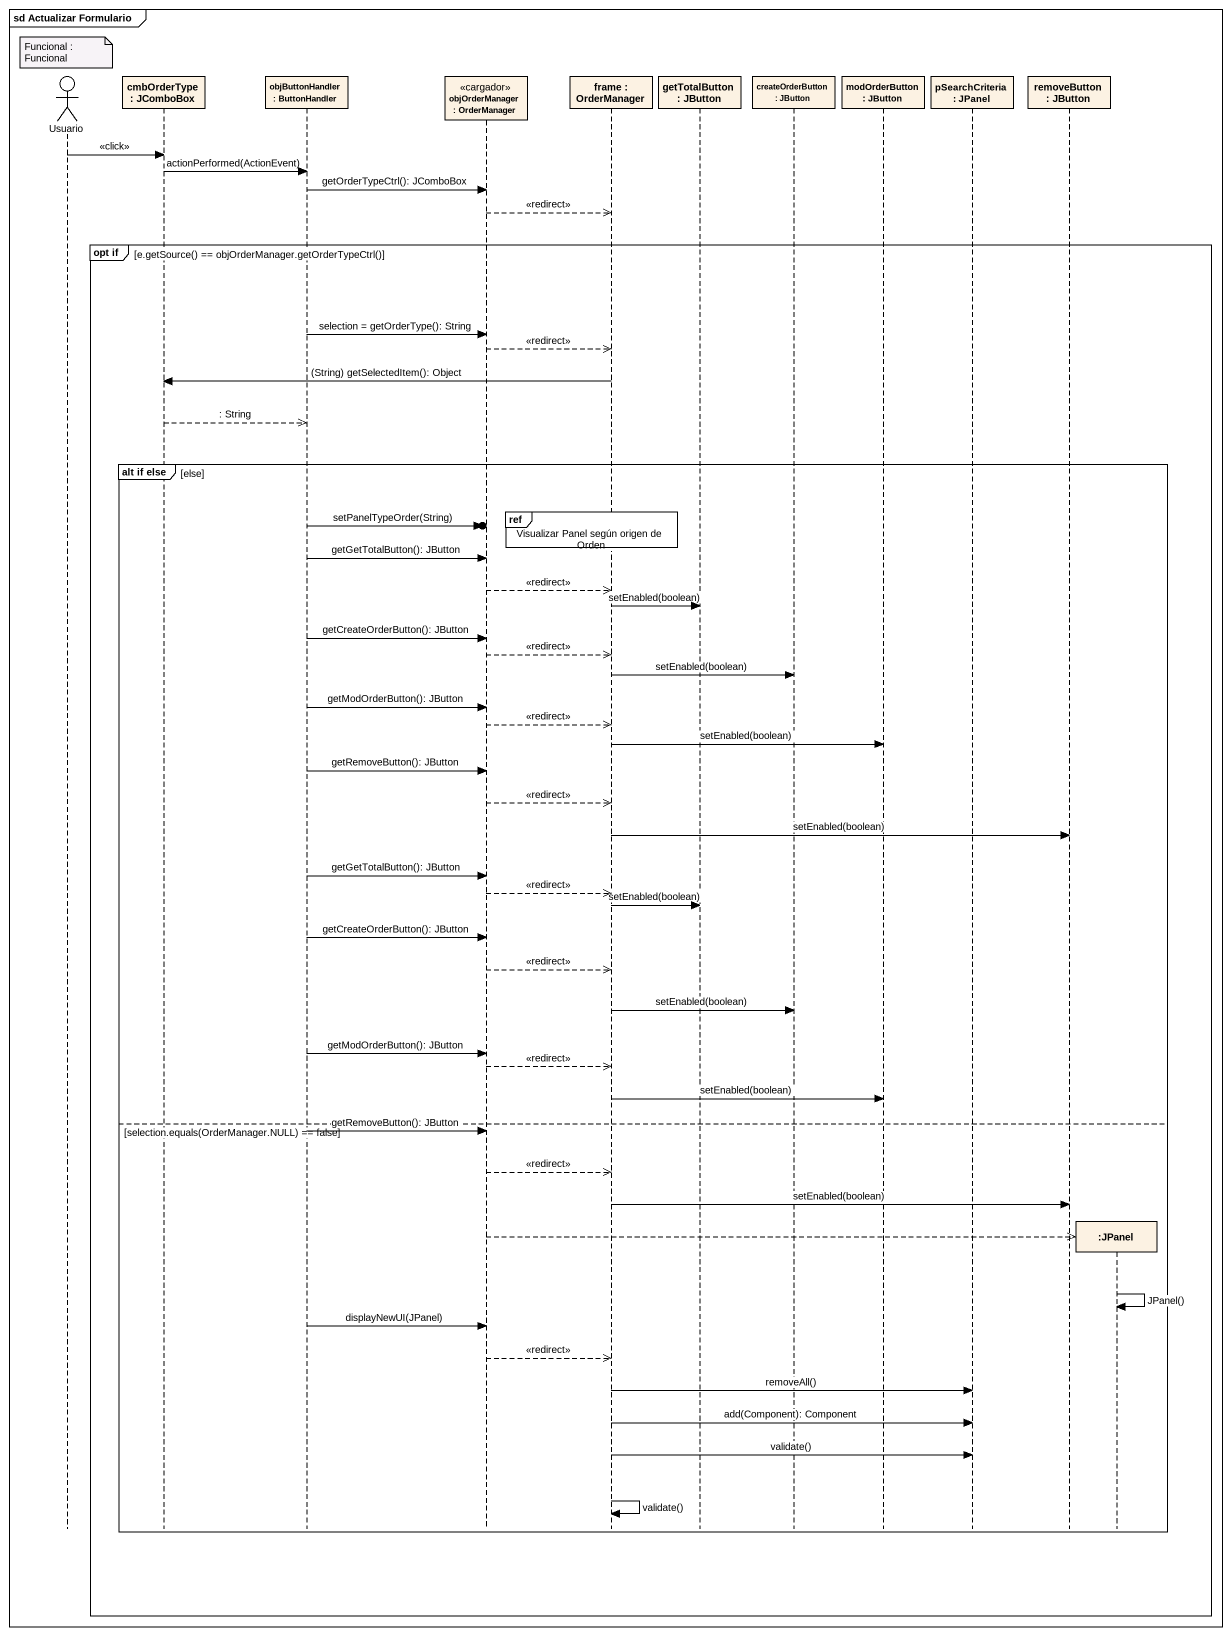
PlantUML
@startuml
mainframe sd Actualizar Formulario
hide footbox
actor Usuario
participant "cmbOrderType : JComboBox" as cmbOrderType
participant "objButtonHandler : ButtonHandler" as objButtonHandler
participant "objOrderManager : OrderManager" as objOrderManager <<cargador>>
participant "frame : OrderManager" as frame_
participant "getTotalButton : JButton" as getTotalButton
participant "createOrderButton : JButton" as createOrderButton
participant "modOrderButton : JButton" as modOrderButton
participant "pSearchCriteria : JPanel" as pSearchCriteria
participant "removeButton : JButton" as removeButton
participant ":JPanel" as JPanel

note over Usuario : Funcional : Funcional
Usuario -> cmbOrderType : <<click>>
cmbOrderType -> objButtonHandler : actionPerformed(ActionEvent)
objButtonHandler -> objOrderManager : getOrderTypeCtrl(): JComboBox
objOrderManager -->> frame_ : <<redirect>>
group opt if [e.getSource() == objOrderManager.getOrderTypeCtrl()]
  objButtonHandler -> objOrderManager : selection = getOrderType(): String
  objOrderManager -->> frame_ : <<redirect>>
  frame_ -> cmbOrderType : (String) getSelectedItem(): Object
  cmbOrderType -->> objButtonHandler : : String
  group alt if else [else]
    ref over frame_ : Visualizar Panel según origen de Orden
    objButtonHandler ->o] : setPanelTypeOrder(String)
    objButtonHandler -> objOrderManager : getGetTotalButton(): JButton
    objOrderManager -->> frame_ : <<redirect>>
    frame_ -> getTotalButton : setEnabled(boolean)
    objButtonHandler -> objOrderManager : getCreateOrderButton(): JButton
    objOrderManager -->> frame_ : <<redirect>>
    frame_ -> createOrderButton : setEnabled(boolean)
    objButtonHandler -> objOrderManager : getModOrderButton(): JButton
    objOrderManager -->> frame_ : <<redirect>>
    frame_ -> modOrderButton : setEnabled(boolean)
    objButtonHandler -> objOrderManager : getRemoveButton(): JButton
    objOrderManager -->> frame_ : <<redirect>>
    frame_ -> removeButton : setEnabled(boolean)
    objButtonHandler -> objOrderManager : getGetTotalButton(): JButton
    objOrderManager -->> frame_ : <<redirect>>
    frame_ -> getTotalButton : setEnabled(boolean)
    objButtonHandler -> objOrderManager : getCreateOrderButton(): JButton
    objOrderManager -->> frame_ : <<redirect>>
    frame_ -> createOrderButton : setEnabled(boolean)
    objButtonHandler -> objOrderManager : getModOrderButton(): JButton
    objOrderManager -->> frame_ : <<redirect>>
    frame_ -> modOrderButton : setEnabled(boolean)
  else selection.equals(OrderManager.NULL) == false
    objButtonHandler -> objOrderManager : getRemoveButton(): JButton
    objOrderManager -->> frame_ : <<redirect>>
    frame_ -> removeButton : setEnabled(boolean)
    objOrderManager -->> JPanel **
    JPanel -> JPanel : JPanel()
    objButtonHandler -> objOrderManager : displayNewUI(JPanel)
    objOrderManager -->> frame_ : <<redirect>>
    frame_ -> pSearchCriteria : removeAll()
    frame_ -> pSearchCriteria : add(Component): Component
    frame_ -> pSearchCriteria : validate()
    frame_ -> frame_ : validate()
  end
end
@enduml
